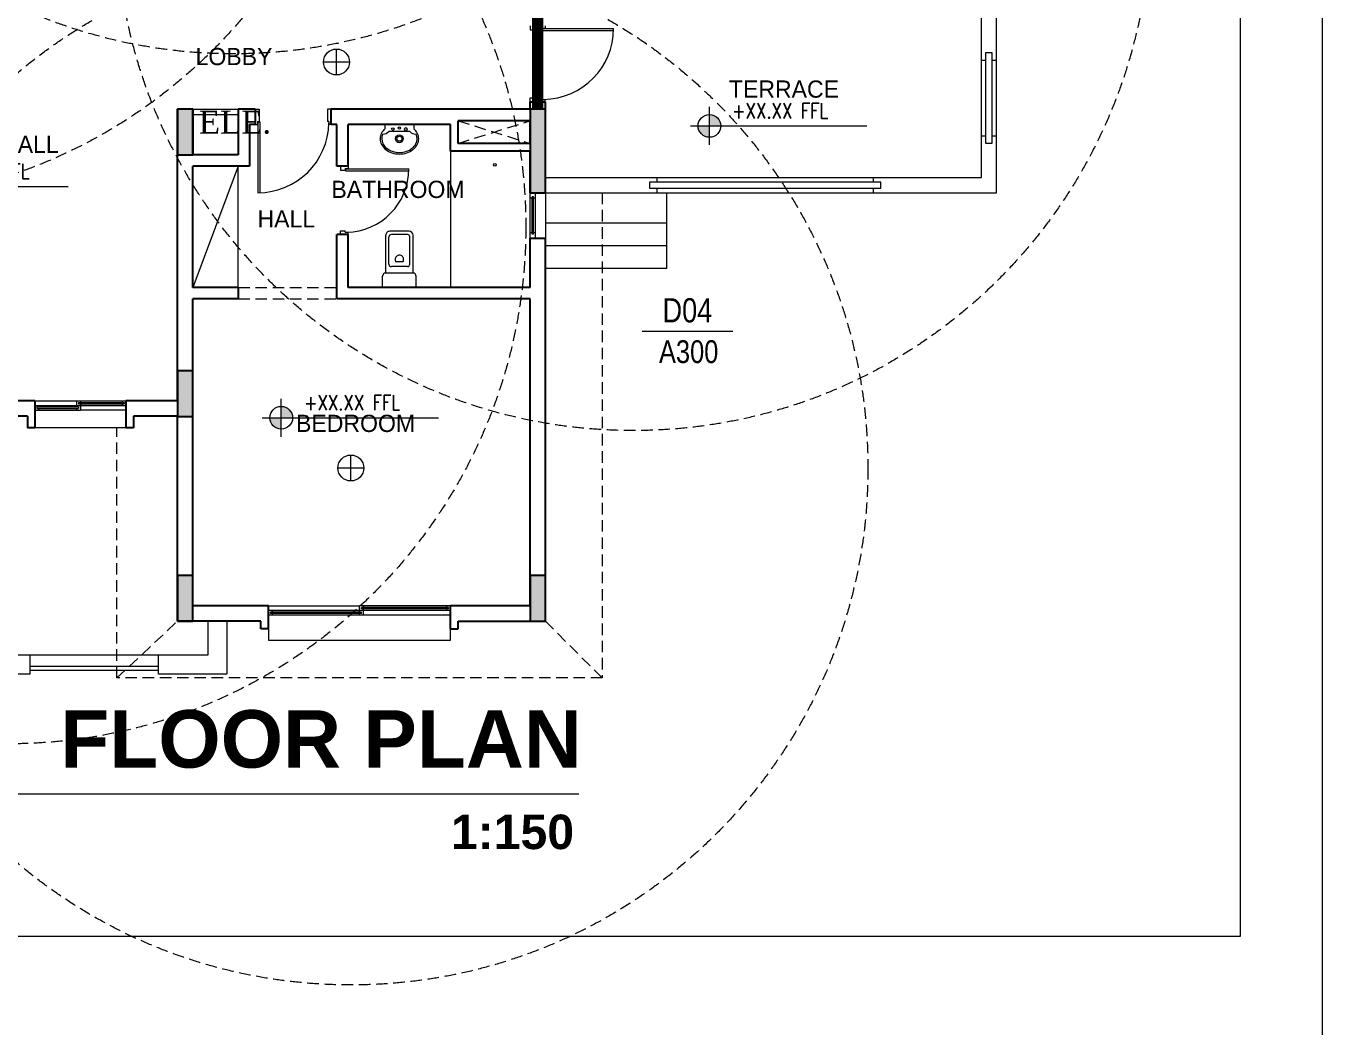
# Model space of a CAD drawing. Header units: millimetres. Extents: x -9083 to 924194, y -232449 to 321637.
# Drawn here: x 155860 to 167142, y -214236 to -205521 of the extents above; entities that cross this region are included whole.
import ezdxf
from ezdxf.enums import TextEntityAlignment as Align

# ---------------------------------------------------------------- set-up
doc = ezdxf.new("R2010")
doc.units = ezdxf.units.MM
doc.header["$LTSCALE"] = 400
doc.header["$MEASUREMENT"] = 0
doc.linetypes.add('HIDDEN', pattern=[0.375, 0.25, -0.125])
doc.layers.get('0').update_dxf_attribs({"lineweight": 0, "true_color": 0xff1414})
doc.layers.get('Defpoints').update_dxf_attribs({"color": 8, "lineweight": 5})
doc.layers.add('ALARM', color=7, linetype='Continuous', lineweight=5, true_color=0xff0f0f)
for name, color, linetype, lineweight in [('ARCHES', 1, 'HIDDEN', 5), ('COLUMNS HATCH', 1, 'Continuous', 5), ('DOOR', 1, 'Continuous', 5), ('FIRE RATE', 244, 'Continuous', 0), ('FIXTURE', 5, 'Continuous', 0), ('FURNITURE', 1, 'Continuous', 5), ('GENERAL TEXT', 4, 'Continuous', 5), ('HANDRAIL', 31, 'Continuous', 5), ('HIDDEN', 237, 'HIDDEN', 0), ('LEVEL SYMBOL', 8, 'Continuous', 5), ('LEVELS', 251, 'Continuous', 5), ('PRO COLUMNS', 6, 'Continuous', 30), ('PROPOSED COLUMNS', 6, 'Continuous', 30), ('REFER SECTIONS', 8, 'Continuous', 5), ('REFER TILTLE 100', 7, 'Continuous', 5), ('ROOF LINE 1', 246, 'Continuous', 30), ('STAIR', 1, 'Continuous', 5), ('TAG ELEVATIONS DETAIL', 8, 'Continuous', 9), ('TEXT DRAWING TITLE', 7, 'Continuous', 5), ('WALL ELEVATION', 3, 'Continuous', 9), ('WALL PROPOSED', 255, 'Continuous', 30), ('WINDOWS', 5, 'Continuous', 5)]:
    doc.layers.add(name, color=color, linetype=linetype, lineweight=lineweight)
doc.styles.add('50', font='romantic.ttf', dxfattribs={"height": 0.25})
doc.styles.add('arial', font='arial.ttf', dxfattribs={"width": 0.8, "height": 2.2})
doc.styles.add('ARIAL-TITLE', font='arialbd.ttf')
doc.styles.add('ROMANS-TITLE', font='ROMANS.shx', dxfattribs={"width": 0.8})
doc.styles.get("Standard").update_dxf_attribs({"font": 'GOTHIC.TTF', "height": 220})

# ---------------------------------------------------------------- blocks, each defined once
blk = doc.blocks.new('*U145')
for p, q in [((180, 0), (-180, 0)), ((-180, 0), (-180, -53)), ((180, 0), (180, -52)), ((130, -89), (-130, -89))]:
    blk.add_line(p, q)
for centre, radius in [((-80, -57), 16.1), ((0, -178), 48.5), ((0, -178), 31.8), ((0, -44), 16), ((80, -57), 18.1)]:
    blk.add_circle(centre, radius)
for centre, radius, start, end in [((-88, -178), 152, 152.3807, 180), ((-45, -201), 200, 132.2414, 152.3807), ((-88, -178), 132, 153.1014, 207.6193), ((-209, 0), 119, 271.591, 311.3839), ((214, 5), 126, 228.3983, 266.8513), ((46, -201), 200, 27.6193, 48.0173), ((89, -178), 132, 332.3807, 25.9024), ((89, -178), 152, 0, 27.6193), ((-88, -178), 152, 180, 207.6193), ((-45, -156), 200, 207.6193, 231.6325), ((-45, -156), 180, 207.6193, 231.6325), ((-18, -121), 244, 231.6325, 251.8447), ((-18, -121), 224, 231.6325, 251.8447), ((18, -121), 224, 288.1553, 308.3675), ((18, -121), 244, 288.1553, 308.3675), ((46, -156), 180, 308.3675, 332.3807), ((46, -156), 200, 308.3675, 332.3807), ((89, -178), 152, 332.3807, 0), ((0, -66), 302, 251.8447, 270), ((0, -66), 282, 251.8447, 270), ((0, -66), 282, 270, 288.1553), ((0, -66), 302, 270, 288.1553)]:
    blk.add_arc(centre, radius, start, end)
blk = doc.blocks.new('*U146')
for p, q in [((-210, 0), (-210, -140)), ((-210, 0), (210, 0)), ((210, 0), (210, -140)), ((-170, -180), (-170, -650)), ((-170, -180), (170, -180)), ((-130, -290), (-130, -630)), ((-100, -260), (100, -260)), ((-44, -319), (44, -319)), ((130, -290), (130, -630)), ((170, -180), (170, -650)), ((-120, -700), (120, -700)), ((-100, -660), (100, -660))]:
    blk.add_line(p, q)
for centre, radius, start, end in [((-170, -140), 40, 180, 270), ((170, -140), 40, 270, 0), ((-100, -290), 30, 90, 180), ((-1, -349), 53, 144.8858, 157.2878), ((1, -349), 53, 22.7122, 35.1142), ((100, -290), 30, 0, 90), ((-1, -349), 52.4, 157.2878, 180), ((-1, -349), 52.4, 180, 202.7122), ((-1, -349), 53, 202.7122, 225.2991), ((0, -348), 53.5, 225.2991, 247.7107), ((0, -348), 54, 247.7107, 270), ((0, -348), 54, 270, 292.2893), ((0, -348), 53.5, 292.2893, 314.7009), ((1, -349), 53, 314.7009, 337.2878), ((1, -349), 52.4, 360, 22.7122), ((1, -349), 52.4, 337.2878, 0), ((-100, -630), 30, 180, 270), ((100, -630), 30, 270, 0), ((-120, -650), 50, 180, 270), ((120, -650), 50, 270, 0)]:
    blk.add_arc(centre, radius, start, end)
blk = doc.blocks.new('A$C977231d2')
at = {"layer": 'Defpoints'}
blk.add_lwpolyline([(-120, 0), (-823, 0), (-823, 576), (-120, 576)], close=True, dxfattribs=at)
blk = doc.blocks.new('A-DETAIL-TITLE-100')
at = {"layer": 'TEXT DRAWING TITLE', "linetype": 'Continuous'}
blk.add_line((0, 0), (-1500, 0), dxfattribs=at)
blk.add_circle((-750, 0), 750, dxfattribs=at)
at = {"layer": 'TEXT DRAWING TITLE', "style": 'ARIAL-TITLE'}
for tag, p, height in [('TITLE1', (450, 937), 500), ('SCALE1', (450, -480), 300), ('SCALE2', (2479, -480), 300)]:
    blk.add_attdef(tag, p, '', height=height, dxfattribs=at)
at = {"layer": 'TEXT DRAWING TITLE', "color": 7, "style": 'ARIAL-TITLE'}
blk.add_attdef('TITLE2_001', (435, 228), '', height=500, dxfattribs=at)
at = {"layer": 'TEXT DRAWING TITLE', "linetype": 'Continuous', "style": 'ARIAL-TITLE'}
blk.add_attdef('DRWG-NO', text='', height=400, dxfattribs=at).set_placement((-751, 326), align=Align.MIDDLE)
at = {"layer": 'TEXT DRAWING TITLE', "linetype": 'Continuous', "style": 'arial', "width": 0.8}
blk.add_attdef('DRAWING-REF', text='', height=300, dxfattribs=at).set_placement((-735, -270), align=Align.MIDDLE)
blk = doc.blocks.new('VILLA FIRST COLUMNS')
at = {"layer": 'COLUMNS HATCH', "ltscale": 300}
for points in [[(403368, 170535), (403368, 171135), (403568, 171135), (403568, 170535)], [(408018, 170035), (408018, 171135), (408218, 171135), (408218, 170035)], [(403368, 167085), (403368, 167685), (403568, 167685), (403568, 167085)], [(403368, 164385), (403368, 164985), (403568, 164985), (403568, 164385)], [(408018, 164385), (408018, 164985), (408218, 164985), (408218, 164385)]]:
    blk.add_hatch(color=256, dxfattribs=at).paths.add_polyline_path(points)
at = {"layer": 'PRO COLUMNS', "ltscale": 300}
for points in [[(403368, 170535), (403568, 170535), (403568, 171135), (403368, 171135)], [(408018, 170035), (408218, 170035), (408218, 171135), (408018, 171135)], [(403368, 167085), (403568, 167085), (403568, 167685), (403368, 167685)], [(403368, 164385), (403568, 164385), (403568, 164985), (403368, 164985)], [(408018, 164385), (408218, 164385), (408218, 164985), (408018, 164985)]]:
    blk.add_lwpolyline(points, close=True, dxfattribs=at)
blk = doc.blocks.new('A-LVL_PLAN')
at = {"layer": 'LEVELS', "ltscale": 800}
h = blk.add_hatch(color=256, dxfattribs=at)
h.paths.add_polyline_path([(0, 0), (150, 0, 0.414214), (0, 150)])
h.paths.add_polyline_path([(0, -150), (0, 0), (-150, 0, 0.414214)])
at = {"layer": 'LEVELS'}
for p, q in [((0, -250), (0, 250)), ((-250, 0), (250, 0))]:
    blk.add_line(p, q, dxfattribs=at)
at = {"layer": 'LEVELS', "ltscale": 800}
blk.add_line((0, 0), (2074, 0), dxfattribs=at)
at = {"layer": 'LEVELS'}
blk.add_circle((0, 0), 150, dxfattribs=at)
at = {"layer": 'LEVELS', "ltscale": 800, "style": 'ROMANS-TITLE', "width": 0.8}
blk.add_attdef('FLOOR-LEVEL', (300, 100), '', height=200, dxfattribs=at)
blk = doc.blocks.new('A-SEC-REF-1')
at = {"layer": 'TAG ELEVATIONS DETAIL', "ltscale": 800}
blk.add_line((-600, 0), (600, 0), dxfattribs=at)
at = {"layer": 'TAG ELEVATIONS DETAIL', "linetype": 'Continuous', "style": 'arial', "width": 0.8}
for tag, height, p in [('SECTION-LETTER', 320, (-1, 276)), ('DRAWING-REF', 300, (15, -270))]:
    blk.add_attdef(tag, text='', height=height, dxfattribs=at).set_placement(p, align=Align.MIDDLE)
blk = doc.blocks.new('*U63')
for p, q in [((-1565, 66), (-1565, 1001)), ((-1540, 66), (-1540, 1000)), ((-1600, 101), (-1570, 101)), ((-1570, 61), (-1570, 101)), ((-1570, 61), (-1550, 61)), ((-1565, 66), (-1540, 66)), ((-1550, -99), (-1550, 61)), ((-650, -99), (-650, 61)), ((-630, 61), (-650, 61)), ((-600, 101), (-630, 101)), ((-630, 61), (-630, 101)), ((-1600, -99), (-1550, -99)), ((-600, -99), (-650, -99))]:
    blk.add_line(p, q)
blk.add_arc((-1565, 66), 935, 0.9304, 89.9953)
blk = doc.blocks.new('*U69')
for p, q in [((-1600, 99), (-1550, 99)), ((-1550, 99), (-1550, -61)), ((-650, 99), (-650, -61)), ((-600, 99), (-650, 99)), ((-1600, -101), (-1570, -101)), ((-1570, -61), (-1550, -61)), ((-1570, -61), (-1570, -101)), ((-1565, -66), (-1565, -1001)), ((-1565, -66), (-1540, -66)), ((-1540, -66), (-1540, -1000)), ((-630, -61), (-650, -61)), ((-630, -61), (-630, -101)), ((-600, -101), (-630, -101))]:
    blk.add_line(p, q)
blk.add_arc((-1565, -66), 935, 270.0047, 359.0696)
blk = doc.blocks.new('*U74')
for p, q in [((-1565, 64), (-1565, 899)), ((-1540, 64), (-1540, 897)), ((-1600, 99), (-1570, 99)), ((-1570, 59), (-1570, 99)), ((-1570, 59), (-1550, 59)), ((-1565, 64), (-1540, 64)), ((-1550, -1), (-1550, 59)), ((-750, -1), (-750, 59)), ((-730, 59), (-750, 59)), ((-700, 99), (-730, 99)), ((-730, 59), (-730, 99)), ((-1600, -1), (-1550, -1)), ((-700, -1), (-750, -1))]:
    blk.add_line(p, q)
blk.add_arc((-1565, 63), 835, 1.0452, 89.9934)
blk = doc.blocks.new('A$Ccfd28120')
for p, q in [((0, -171), (0, 171)), ((171, 0), (-171, 0))]:
    blk.add_line(p, q)
blk.add_circle((0, 0), 171)

msp = doc.modelspace()

# ---------------------------------------------------------------- linework, layer by layer
at = {"layer": 'ALARM', "linetype": 'HIDDEN', "lineweight": 0}
for centre in [(157667.14703, -201264.19906), (154303.66834, -202550.57233), (161145.75204, -204543.63887), (155710.82166, -207270.25204), (158688.70018, -209369.54694)]:
    msp.add_circle(centre, 4500, dxfattribs=at)
at = {"layer": 'ARCHES', "lineweight": 0}
for p, q in [((157708.07157, -207798.15862), (158566.07157, -207798.15862)), ((157708.07157, -207897.15862), (158566.07157, -207897.15862))]:
    msp.add_line(p, q, dxfattribs=at)
at = {"layer": 'Defpoints', "lineweight": 0}
msp.add_lwpolyline([(146300.19608, -213445.00777), (166432.9392, -213445.00777), (166427.97271, -196379.66166), (146295.22959, -196379.66166)], close=True, dxfattribs=at)
at = {"layer": 'DOOR', "lineweight": 0}
for p, q in [((157312.07157, -206247.15862), (157708.07157, -206247.15862)), ((157312.07157, -206293.35862), (157708.07157, -206293.35862))]:
    msp.add_line(p, q, dxfattribs=at)
at = {"layer": 'FIRE RATE', "color": 177, "lineweight": 0, "true_color": 0x293189, "const_width": 100}
msp.add_lwpolyline([(160315.0195, -206247.26277), (160315.0195, -205389.15862)], dxfattribs=at)
at = {"layer": 'FURNITURE', "lineweight": 0}
for p, q in [((159556.07157, -206610.15862), (159556.07157, -207798.15862)), ((157708.07157, -206742.15862), (157312.07157, -207798.15862)), ((157708.07157, -207798.15862), (157708.07157, -206742.15862))]:
    msp.add_line(p, q, dxfattribs=at)
msp.add_circle((159942.11929, -206730.23632), 11.80464, dxfattribs=at)
at = {"layer": 'HANDRAIL', "lineweight": 0}
for p, q in [((164308.07157, -206973.15862), (164308.07157, -202551.15862)), ((164176.07157, -206841.15862), (164176.07157, -202683.15862)), ((164176.07157, -205818.15862), (164215.67157, -205818.15862)), ((164268.47157, -205818.15862), (164308.07157, -205818.15862)), ((164176.07157, -206478.15862), (164215.67157, -206478.15862)), ((164268.47157, -206478.15862), (164308.07157, -206478.15862)), ((160381.07157, -206841.15862), (164176.07157, -206841.15862)), ((161354.57157, -206880.75862), (161354.57157, -206841.15862)), ((163235.57157, -206841.15862), (163235.57157, -206880.75862)), ((160381.07157, -206973.15862), (164308.07157, -206973.15862)), ((161354.57157, -206973.15862), (161354.57157, -206933.55862)), ((163235.57157, -206933.55862), (163235.57157, -206973.15862))]:
    msp.add_line(p, q, dxfattribs=at)
for points in [[(164215.67157, -205752.15862), (164268.47157, -205752.15862), (164268.47157, -206544.15862), (164215.67157, -206544.15862)], [(163301.57157, -206933.55862), (163301.57157, -206880.75862), (161288.57157, -206880.75862), (161288.57157, -206933.55862)]]:
    msp.add_lwpolyline(points, close=True, dxfattribs=at)
at = {"layer": 'HIDDEN', "lineweight": 0}
for p, q in [((159622.07157, -206346.15862), (160249.07157, -206544.15862)), ((159622.07157, -206544.15862), (160249.07157, -206346.15862)), ((156652.07157, -211197.15862), (157180.07157, -210702.15862)), ((160381.07157, -210702.15862), (160876.07157, -211197.15862))]:
    msp.add_line(p, q, dxfattribs=at)
msp.add_lwpolyline([(160876.07157, -206973.15862), (160876.07157, -211197.15862), (156652.07157, -211197.15862), (156652.07157, -209019.15862)], dxfattribs=at)
at = {"layer": 'ROOF LINE 1', "lineweight": 0, "ltscale": 100}
for p, q in [((157444.07157, -210702.15862), (157444.07157, -210999.15862)), ((157609.07157, -210702.15862), (157609.07157, -211164.15862)), ((157444.07157, -210999.15862), (155530.07157, -210999.15862)), ((155893.07157, -210999.15862), (155893.07157, -211164.15862)), ((157015.07157, -211164.15862), (157015.07157, -210999.15862)), ((155893.07157, -211164.15862), (155365.07157, -211164.15862)), ((157015.07157, -211098.15862), (155893.07157, -211098.15862)), ((157015.07157, -211131.15862), (155893.07157, -211131.15862)), ((157609.07157, -211164.15862), (157015.07157, -211164.15862))]:
    msp.add_line(p, q, dxfattribs=at)
at = {"layer": 'STAIR', "lineweight": 0}
for p, q in [((161437.07157, -207633.15862), (161437.07157, -206973.15862)), ((161437.07157, -207237.15862), (160381.07157, -207237.15862)), ((161437.07157, -207435.15862), (160381.07157, -207435.15862)), ((161437.07157, -207633.15862), (160381.07157, -207633.15862))]:
    msp.add_line(p, q, dxfattribs=at)
at = {"layer": 'TEXT DRAWING TITLE', "linetype": 'Continuous', "lineweight": 0}
msp.add_line((153354.67002, -212206.23337), (160671.47754, -212206.23337), dxfattribs=at)
at = {"layer": 'WALL ELEVATION', "linetype": 'Continuous', "lineweight": 0}
for p, q in [((160381.07157, -206973.15862), (160381.07157, -207369.15862)), ((156730.44657, -209019.15862), (155938.44657, -209019.15862)), ((157972.07157, -210768.15862), (157972.07157, -210867.15862)), ((159556.07157, -210867.15862), (159556.07157, -210768.15862)), ((157972.07157, -210867.15862), (159556.07157, -210867.15862))]:
    msp.add_line(p, q, dxfattribs=at)
at = {"layer": 'WALL PROPOSED'}
for p, q in [((160249.07157, -206181.15862), (160381.07157, -206181.15862)), ((160249.07157, -206247.15862), (160249.07157, -206181.15862)), ((160381.07157, -206973.15862), (160381.07157, -206181.15862)), ((157180.07157, -208785.33935), (157180.07157, -206247.15862)), ((157312.35503, -206247.15862), (157180.35503, -206247.15862)), ((157312.07157, -206247.15862), (157312.07157, -206643.15862)), ((157856.57157, -206247.15862), (157708.07157, -206247.15862)), ((157708.07157, -206247.15862), (157708.07157, -206643.15862)), ((157856.57157, -206247.15862), (157856.57157, -206379.15862)), ((160249.07157, -206247.15862), (158516.57157, -206247.15862)), ((158516.57157, -206379.15862), (158516.57157, -206247.15862)), ((157856.57157, -206379.15862), (157807.07157, -206379.15862)), ((157807.07157, -206379.15862), (157807.07157, -206742.15862)), ((158566.07157, -206379.15862), (158516.57157, -206379.15862)), ((158566.07157, -206742.15862), (158566.07157, -206379.15862)), ((159556.07157, -206379.15862), (158665.07157, -206379.15862)), ((158665.07157, -206742.15862), (158665.07157, -206379.15862)), ((159556.07157, -206610.15862), (159556.07157, -206379.15862)), ((160249.07157, -206346.15862), (159622.07157, -206346.15862)), ((159622.07157, -206544.15862), (159622.07157, -206346.15862)), ((160249.07157, -206544.15862), (160249.07157, -206346.15862)), ((160249.07157, -206544.15862), (159622.07157, -206544.15862)), ((157708.07157, -206643.15862), (157312.07157, -206643.15862)), ((160249.07157, -206610.15862), (159556.07157, -206610.15862)), ((160249.07157, -206973.15862), (160249.07157, -206610.15862)), ((157312.07157, -207798.15862), (157312.07157, -206742.15862)), ((157807.07157, -206742.15862), (157312.07157, -206742.15862)), ((158665.07157, -206742.15862), (158566.07157, -206742.15862)), ((160249.07157, -206973.15862), (160381.07157, -206973.15862)), ((158665.07157, -207336.15862), (158566.07157, -207336.15862)), ((158566.07157, -207897.15862), (158566.07157, -207336.15862)), ((158665.07157, -207798.15862), (158665.07157, -207336.15862)), ((160249.07157, -207798.15862), (160249.07157, -207369.15862)), ((160249.07157, -207369.15862), (160381.07157, -207369.15862)), ((160381.07157, -210702.15862), (160381.07157, -207369.15862)), ((157708.07157, -207798.15862), (157312.07157, -207798.15862)), ((157708.07157, -207798.15862), (157708.07157, -207897.15862)), ((160249.07157, -207798.15862), (158665.07157, -207798.15862)), ((157312.07157, -210570.15862), (157312.07157, -207897.15862)), ((157708.07157, -207897.15862), (157312.07157, -207897.15862)), ((160249.07157, -207897.15862), (158566.07157, -207897.15862)), ((160249.07157, -210570.15862), (160249.07157, -207897.15862)), ((155938.44657, -208785.33935), (155039.19657, -208785.33935)), ((155938.44657, -208785.33935), (155938.44657, -209019.15862)), ((157180.07157, -208785.33935), (156730.44657, -208785.33935)), ((156730.44657, -208785.33935), (156730.44657, -209019.15862)), ((155872.44657, -208917.33935), (155105.19657, -208917.33935)), ((155872.44657, -208917.33935), (155872.44657, -209019.15862)), ((157180.07157, -208917.33935), (156796.44657, -208917.33935)), ((156796.44657, -208917.33935), (156796.44657, -209019.15862)), ((157180.07157, -210702.15862), (157180.07157, -208917.33935)), ((155938.44657, -209019.15862), (155872.44657, -209019.15862)), ((156796.44657, -209019.15862), (156730.44657, -209019.15862)), ((157972.07157, -210570.15862), (157312.07157, -210570.15862)), ((157972.07157, -210768.15862), (157972.07157, -210570.15862)), ((159556.07157, -210768.15862), (159556.07157, -210570.15862)), ((160249.07157, -210570.15862), (159556.07157, -210570.15862)), ((157906.07157, -210702.15862), (157180.07157, -210702.15862)), ((157906.07157, -210768.15862), (157906.07157, -210702.15862)), ((159622.07157, -210768.15862), (159622.07157, -210702.15862)), ((159622.07157, -210702.15862), (160381.07157, -210702.15862)), ((157972.07157, -210768.15862), (157906.07157, -210768.15862)), ((159556.07157, -210768.15862), (159622.07157, -210768.15862))]:
    msp.add_line(p, q, dxfattribs=at)
at = {"layer": 'WINDOWS', "lineweight": 0}
for p, q in [((160249.07157, -207369.15862), (160249.07157, -206973.15862)), ((160295.27157, -206973.15862), (160249.07157, -206973.15862)), ((160277.12157, -207009.45862), (160267.22157, -207009.45862)), ((160267.22157, -207332.85862), (160267.22157, -207009.45862)), ((160277.12157, -207332.85862), (160277.12157, -207009.45862)), ((160295.27157, -207369.15862), (160295.27157, -206973.15862)), ((160267.22157, -207019.35862), (160249.07157, -207019.35862)), ((160295.27157, -207019.35862), (160277.12157, -207019.35862)), ((160267.22157, -207322.95862), (160249.07157, -207322.95862)), ((160277.12157, -207332.85862), (160267.22157, -207332.85862)), ((160295.27157, -207322.95862), (160277.12157, -207322.95862)), ((160295.27157, -207369.15862), (160249.07157, -207369.15862)), ((155938.44657, -208785.33935), (155938.44657, -208824.93935)), ((156301.44657, -208785.33935), (156730.44657, -208785.33935)), ((156301.44657, -208785.33935), (156301.44657, -208824.93935)), ((156317.94657, -208798.53935), (156713.94657, -208798.53935)), ((156317.94657, -208798.53935), (156317.94657, -208811.73935)), ((156317.94657, -208811.73935), (156713.94657, -208811.73935)), ((156334.44657, -208785.33935), (156334.44657, -208798.53935)), ((156334.44657, -208811.73935), (156334.44657, -208824.93935)), ((155938.44657, -208824.93935), (156334.44657, -208824.93935)), ((155938.44657, -208824.93935), (155938.44657, -208864.53935)), ((155938.44657, -208864.53935), (156334.44657, -208864.53935)), ((155954.94657, -208838.13935), (156317.94657, -208838.13935)), ((155954.94657, -208838.13935), (155954.94657, -208851.33935)), ((155954.94657, -208851.33935), (156317.94657, -208851.33935)), ((155971.44657, -208824.93935), (155971.44657, -208838.13935)), ((155971.44657, -208851.33935), (155971.44657, -208864.53935)), ((156334.44657, -208824.93935), (156730.44657, -208824.93935)), ((156730.44657, -208864.53935), (156730.44657, -208824.93935)), ((157972.07157, -210570.15862), (157972.07157, -210609.75862)), ((158764.07157, -210609.75862), (157972.07157, -210609.75862)), ((158780.57157, -210622.95862), (157988.57157, -210622.95862)), ((159556.07157, -210570.15862), (158764.07157, -210570.15862)), ((159556.07157, -210609.75862), (158764.07157, -210609.75862)), ((158764.07157, -210622.95862), (158764.07157, -210609.75862)), ((159539.57157, -210583.35862), (158780.57157, -210583.35862)), ((159539.57157, -210596.55862), (158780.57157, -210596.55862)), ((158780.57157, -210636.15862), (158780.57157, -210622.95862)), ((158797.07157, -210649.35862), (158797.07157, -210609.75862)), ((159523.07157, -210583.35862), (159523.07157, -210570.15862)), ((159523.07157, -210609.75862), (159523.07157, -210596.55862)), ((159539.57157, -210596.55862), (159539.57157, -210583.35862)), ((159556.07157, -210609.75862), (159556.07157, -210570.15862)), ((159556.07157, -210649.35862), (159556.07157, -210609.75862)), ((158797.07157, -210649.35862), (157972.07157, -210649.35862)), ((158780.57157, -210636.15862), (157988.57157, -210636.15862)), ((158764.07157, -210649.35862), (158764.07157, -210636.15862))]:
    msp.add_line(p, q, dxfattribs=at)
for points in [[(155938.44657, -208785.33935), (156301.44657, -208785.33935)], [(156697.44657, -208785.33935), (156697.44657, -208798.53935)], [(156697.44657, -208811.73935), (156697.44657, -208824.93935)], [(156713.94657, -208798.53935), (156713.94657, -208811.73935)], [(156730.44657, -208785.33935), (156730.44657, -208824.93935)], [(156301.44657, -208824.93935), (156301.44657, -208838.13935)], [(156301.44657, -208851.33935), (156301.44657, -208864.53935)], [(156317.94657, -208838.13935), (156317.94657, -208851.33935)], [(156334.44657, -208824.93935), (156334.44657, -208864.53935)], [(156730.44657, -208864.53935), (156334.44657, -208864.53935)], [(157972.07157, -210570.15862), (158764.07157, -210570.15862)], [(157972.07157, -210649.35862), (157972.07157, -210609.75862)], [(157988.57157, -210636.15862), (157988.57157, -210622.95862)], [(158005.07157, -210622.95862), (158005.07157, -210609.75862)], [(158764.07157, -210609.75862), (158764.07157, -210570.15862)], [(158780.57157, -210596.55862), (158780.57157, -210583.35862)], [(158797.07157, -210583.35862), (158797.07157, -210570.15862)], [(158797.07157, -210609.75862), (158797.07157, -210596.55862)], [(158005.07157, -210649.35862), (158005.07157, -210636.15862)], [(159556.07157, -210649.35862), (158797.07157, -210649.35862)]]:
    msp.add_lwpolyline(points, dxfattribs=at)

# ---------------------------------------------------------------- block references
at = {"layer": 'ALARM', "lineweight": 0, "xscale": 0.66, "yscale": 0.66, "zscale": 0.66}
for p in [(158562.73145, -205835.4403), (158688.70018, -209369.54694)]:
    msp.add_blockref('A$Ccfd28120', p, dxfattribs=at)
at = {"layer": 'Defpoints', "lineweight": 0, "xscale": 100, "yscale": 100, "zscale": 100}
msp.add_blockref('A$C977231d2', (179141.69457, -232449.41425), dxfattribs=at)
at = {"layer": 'DOOR', "lineweight": 0, "xscale": 0.66, "yscale": 0.66, "zscale": 0.66, "rotation": 270}
for name, p in [('*U63', (160314.16201, -206577.15862)), ('*U74', (158599.98113, -207798.81862))]:
    msp.add_blockref(name, p, dxfattribs=at)
at = {"layer": 'DOOR', "lineweight": 0, "xscale": 0.66, "yscale": 0.66, "zscale": 0.66}
msp.add_blockref('*U69', (158912.57157, -206312.24906), dxfattribs=at)
at = {"layer": 'FIXTURE', "lineweight": 0, "xscale": 0.6988224132119649, "yscale": 0.6988224132119649, "zscale": 0.6988224132119649}
msp.add_blockref('*U145', (159110.57157, -206379.15862), dxfattribs=at)
at = {"layer": 'FIXTURE', "lineweight": 0, "xscale": 0.6988224132119649, "yscale": 0.6988224132119649, "zscale": 0.6988224132119649, "rotation": 180}
msp.add_blockref('*U146', (159110.57157, -207798.15862), dxfattribs=at)
at = {"layer": 'LEVEL SYMBOL', "lineweight": 0, "ltscale": 800}
ref = msp.add_blockref('A-LVL_PLAN', (161809.46584, -206391.79725), dxfattribs=dict(at, xscale=0.66, yscale=0.66, zscale=0.66))
ref.add_attrib('FLOOR-LEVEL', '+XX.XX FFL', (162007.46584, -206325.79725), dxfattribs={"color": 1, "ltscale": 800, "height": 132, "style": 'ROMANS-TITLE', "width": 0.8})
ref = msp.add_blockref('A-LVL_PLAN', (154857.46785, -206919.42869), dxfattribs=dict(at, xscale=0.66, yscale=0.66, zscale=0.66))
ref.add_attrib('FLOOR-LEVEL', '+XX.XX FFL', (155055.46785, -206853.42869), dxfattribs={"color": 1, "ltscale": 800, "height": 132, "style": 'ROMANS-TITLE', "width": 0.8})
ref = msp.add_blockref('A-LVL_PLAN', (158082.22494, -208932.01823), dxfattribs=dict(at, xscale=0.66, yscale=0.66, zscale=0.66))
ref.add_attrib('FLOOR-LEVEL', '+XX.XX FFL', (158280.22494, -208866.01823), dxfattribs={"color": 1, "ltscale": 800, "height": 132, "style": 'ROMANS-TITLE', "width": 0.8})
at = {"layer": 'PROPOSED COLUMNS', "lineweight": 0, "xscale": 0.66, "yscale": 0.66, "zscale": 0.66}
msp.add_blockref('VILLA FIRST COLUMNS', (-109042.87086, -319196.28921), dxfattribs=at)
at = {"layer": 'TAG ELEVATIONS DETAIL', "lineweight": 0, "ltscale": 800}
ref = msp.add_blockref('A-SEC-REF-1', (161618.39492, -208178.4702), dxfattribs=dict(at, xscale=0.66, yscale=0.66, zscale=0.66))
ref.add_attrib('SECTION-LETTER', 'D04', dxfattribs={"layer": 'REFER SECTIONS', "linetype": 'Continuous', "height": 211.2, "style": 'arial', "width": 0.8}).set_placement((161617.66809, -207996.63465), align=Align.MIDDLE)
ref.add_attrib('DRAWING-REF', 'A300', dxfattribs={"layer": 'REFER SECTIONS', "linetype": 'Continuous', "height": 198, "style": 'arial', "width": 0.8}).set_placement((161628.55978, -208356.58106), align=Align.MIDDLE)
at = {"layer": 'TEXT DRAWING TITLE', "lineweight": 0}
ref = msp.add_blockref('A-DETAIL-TITLE-100', (153354.67002, -212206.23337), dxfattribs=at)
ref.add_attrib('TITLE2_001', 'FIRST  FLOOR PLAN', (153753.16933, -211977.75997), dxfattribs={"layer": 'REFER TILTLE 100', "color": 7, "height": 500, "style": 'ARIAL-TITLE'})
ref.add_attrib('DRWG-NO', '5', dxfattribs={"layer": 'REFER TILTLE 100', "linetype": 'Continuous', "height": 400, "style": 'ARIAL-TITLE'}).set_placement((152603.56876, -211880.72496), align=Align.MIDDLE)
ref.add_attrib('DRAWING-REF', 'AC02', dxfattribs={"layer": 'REFER TILTLE 100', "linetype": 'Continuous', "height": 300, "style": 'arial', "width": 0.8}).set_placement((152620.07132, -212476.09831), align=Align.MIDDLE)
ref.add_attrib('SCALE1', 'SCALE', (153804.67002, -212686.7294), dxfattribs={"layer": 'REFER TILTLE 100', "height": 300, "style": 'ARIAL-TITLE'})
ref.add_attrib('SCALE2', '                                1:150', (155833.67002, -212686.7294), dxfattribs={"layer": 'REFER TILTLE 100', "height": 300, "style": 'ARIAL-TITLE'})

# ---------------------------------------------------------------- texts
at = {"layer": 'GENERAL TEXT', "lineweight": 0, "style": '50'}
msp.add_text('ELE.', height=200, dxfattribs=at).set_placement((157365.25088, -206458.526))
at = {"layer": 'GENERAL TEXT', "lineweight": 0, "char_height": 150, "width": 2774.0642767, "attachment_point": 2}
for s, insert in [(' LOBBY', (157643.39155, -205712.59907)), ('TERRACE ', (162457.85283, -205995.98219)), ('FAMILY HALL', (155504.51544, -206477.45384)), ('BATHROOM', (159098.51171, -206868.89685)), ('HALL', (158126.59558, -207125.33445)), ('{\\C5;BEDROOM} ', (158729.27253, -208905.83693))]:
    msp.add_mtext(s, dxfattribs=dict(at, insert=insert))

doc.saveas('drawing.dxf')
